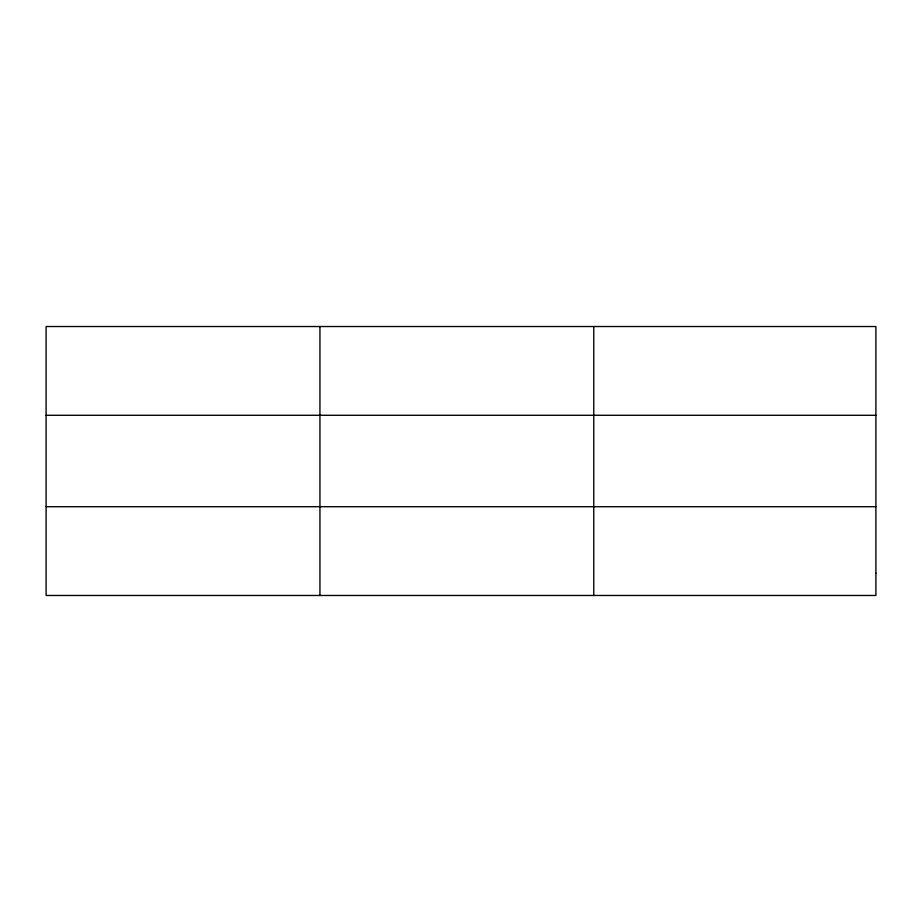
<?xml version="1.0" encoding="UTF-8"?>
<svg xmlns="http://www.w3.org/2000/svg" width="922" height="922" viewBox="0 0 922 922"><rect width="100%" height="100%" fill="white"/><g stroke="black" fill="none" stroke-linecap="round" stroke-linejoin="round"><path stroke-width="1.38" d="M319.934 326.526L319.934 595.474M593.768 326.526L593.768 595.474M46.1 415.28L875.9 415.28M46.1 506.72L875.9 506.72M875.9 573.288L875.9 595.474L46.1 595.474L46.1 326.526L875.9 326.526L875.9 573.288"/></g></svg>
